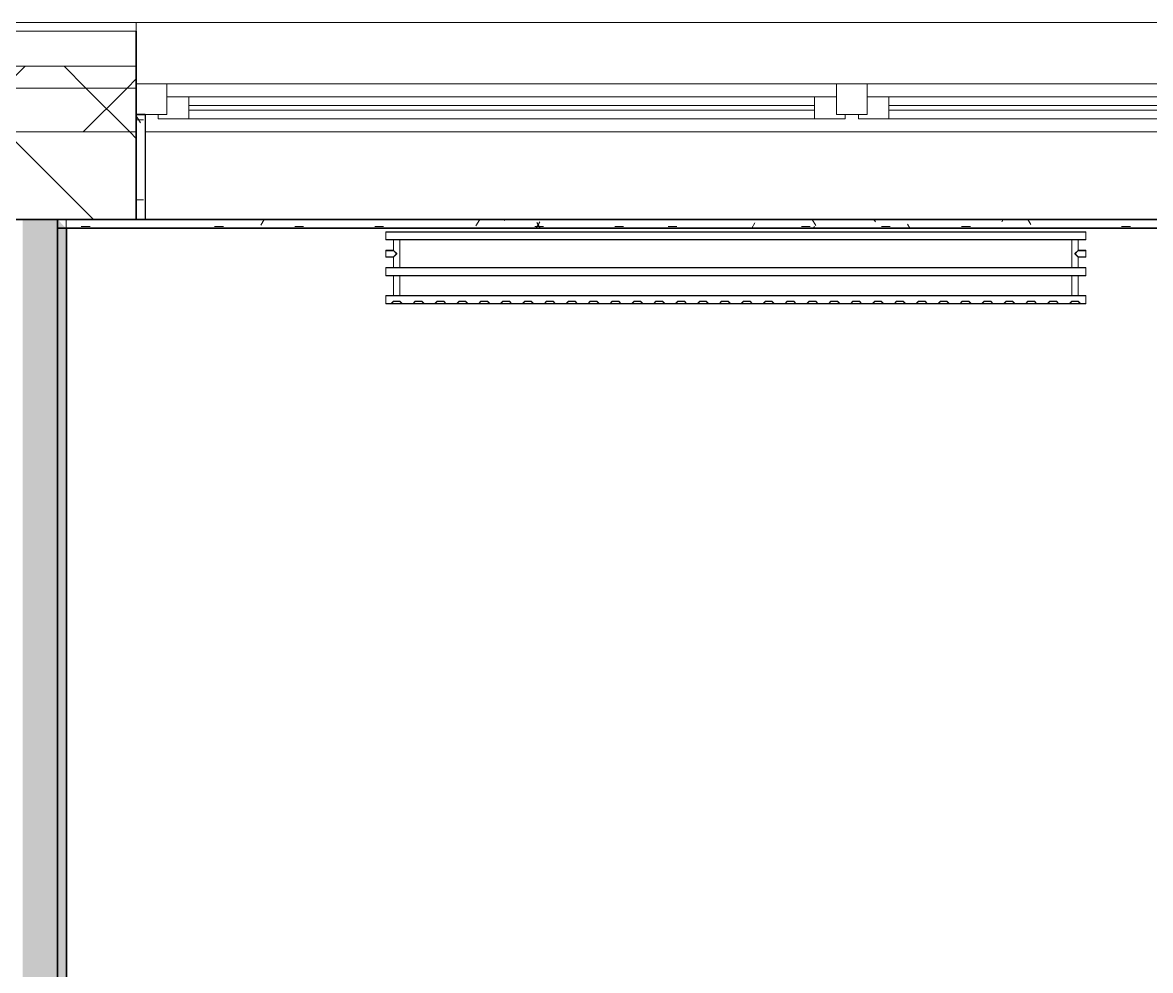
# Model space of a CAD drawing. Header units: millimetres. Extents: x 3914 to 443608, y -156176 to 78197.
# Drawn here: x 252554 to 255132, y -120794 to -118628 of the extents above; entities that cross this region are included whole.
import ezdxf

# ---------------------------------------------------------------- set-up
doc = ezdxf.new("R2010")
doc.units = ezdxf.units.MM
for name, color, linetype, lineweight in [('A-GLAZ', 7, 'Continuous', 9), ('A-GLAZ-1', 7, 'Continuous', 5), ('A-WALL', 7, 'Continuous', 5), ('A-WALL-1', 7, 'Continuous', 35), ('I-WALL', 7, 'Continuous', 5)]:
    doc.layers.add(name, color=color, linetype=linetype, lineweight=lineweight)
doc.layers.add('A-WALL-FNSH-1', color=9, linetype='Continuous', lineweight=5, true_color=0x808080)
doc.layers.add('M-EQPM-1', color=7, linetype='Continuous', lineweight=9, true_color=0xb2b2b2)
pattern_1 = [(45, (174964.42, -145977.62), (-141.42136, 141.42136), []), (135, (174964.42, -145977.62), (-141.42136, -141.42136), [])]
pattern_2 = [(0, (174964.42, -145977.62), (243.84, 60.96), [20.117, -162.763, 20.117, -162.763, -975.36]), (0, (174964.42, -145977.62), (243.84, 60.96), [-365.76, 20.117, -345.643, 20.117, -162.763, -426.72]), (0, (174964.42, -145977.62), (243.84, 60.96), [-914.4, 20.117, -101.803, 20.117, -284.683]), (120, (175055.86, -145947.14), (-174.71291, 180.691634), [20.117, -162.763, 20.117, -162.763, -975.36]), (120, (175055.86, -145947.14), (-174.71291, 180.691634), [-365.76, 20.117, -345.643, 20.117, -162.763, -426.72]), (120, (175055.86, -145947.14), (-174.71291, 180.691634), [-914.4, 20.117, -101.803, 20.117, -284.683]), (240, (175086.34, -145825.22), (-69.12709, -241.651634), [20.117, -162.763, 20.117, -162.763, -975.36]), (240, (175086.34, -145825.22), (-69.12709, -241.651634), [-365.76, 20.117, -345.643, 20.117, -162.763, -426.72]), (240, (175086.34, -145825.22), (-69.12709, -241.651634), [-914.4, 20.117, -101.803, 20.117, -284.683])]

# ---------------------------------------------------------------- blocks, each defined once
blk = doc.blocks.new('radiator_prado_classic_z_tip_30_po exemplyaru - Classic Z Тип 30-500-V456-Объем проектирования 2 этажа')
at = {"layer": 'M-EQPM-1'}
for p, q in [((0, 228), (0, 210)), ((1600, 228), (0, 228)), ((0, 210), (0, 228)), ((0, 228), (12.5, 228)), ((0, 210), (1600, 210)), ((17.8, 210), (0, 210)), ((12.5, 228), (37.5, 228)), ((37.5, 228), (12.5, 228)), ((12.5, 228), (37.5, 228)), ((12.5, 228), (17.5, 223)), ((12.5, 228), (17.5, 223)), ((32.5, 223), (17.5, 223)), ((17.5, 223), (32.5, 223)), ((17.5, 210), (17.5, 164)), ((17.5, 210), (17.5, 164)), ((17.8, 210), (17.5, 210)), ((17.5, 210), (17.8, 210)), ((17.8, 210), (17.5, 210)), ((17.5, 210), (21.3, 210)), ((32.2, 210), (17.8, 210)), ((17.8, 210), (32.2, 210)), ((32.2, 210), (17.8, 210)), ((21.3, 210), (32.5, 210)), ((32.5, 210), (32.2, 210)), ((32.2, 210), (32.5, 210)), ((32.5, 210), (32.2, 210)), ((1567.8, 210), (32.2, 210)), ((32.5, 223), (37.5, 228)), ((37.5, 228), (32.5, 223)), ((32.5, 164), (32.5, 210)), ((32.5, 164), (32.5, 210)), ((37.5, 228), (62.5, 228)), ((62.5, 228), (87.5, 228)), ((87.5, 228), (62.5, 228)), ((62.5, 228), (87.5, 228)), ((62.5, 228), (67.5, 223)), ((62.5, 228), (67.5, 223)), ((82.5, 223), (67.5, 223)), ((67.5, 223), (82.5, 223)), ((82.5, 223), (87.5, 228)), ((87.5, 228), (82.5, 223)), ((87.5, 228), (112.5, 228)), ((112.5, 228), (137.5, 228)), ((137.5, 228), (112.5, 228)), ((112.5, 228), (137.5, 228)), ((112.5, 228), (117.5, 223)), ((112.5, 228), (117.5, 223)), ((132.5, 223), (117.5, 223)), ((117.5, 223), (132.5, 223)), ((132.5, 223), (137.5, 228)), ((137.5, 228), (132.5, 223)), ((137.5, 228), (162.5, 228)), ((162.5, 228), (187.5, 228)), ((187.5, 228), (162.5, 228)), ((162.5, 228), (187.5, 228)), ((162.5, 228), (167.5, 223)), ((162.5, 228), (167.5, 223)), ((182.5, 223), (167.5, 223)), ((167.5, 223), (182.5, 223)), ((182.5, 223), (187.5, 228)), ((187.5, 228), (182.5, 223)), ((187.5, 228), (212.5, 228)), ((212.5, 228), (237.5, 228)), ((237.5, 228), (212.5, 228)), ((212.5, 228), (237.5, 228)), ((212.5, 228), (217.5, 223)), ((212.5, 228), (217.5, 223)), ((232.5, 223), (217.5, 223)), ((217.5, 223), (232.5, 223)), ((232.5, 223), (237.5, 228)), ((237.5, 228), (232.5, 223)), ((237.5, 228), (262.5, 228)), ((262.5, 228), (287.5, 228)), ((287.5, 228), (262.5, 228)), ((262.5, 228), (287.5, 228)), ((262.5, 228), (267.5, 223)), ((262.5, 228), (267.5, 223)), ((282.5, 223), (267.5, 223)), ((267.5, 223), (282.5, 223)), ((282.5, 223), (287.5, 228)), ((287.5, 228), (282.5, 223)), ((287.5, 228), (312.5, 228)), ((312.5, 228), (337.5, 228)), ((337.5, 228), (312.5, 228)), ((312.5, 228), (337.5, 228)), ((312.5, 228), (317.5, 223)), ((312.5, 228), (317.5, 223)), ((332.5, 223), (317.5, 223)), ((317.5, 223), (332.5, 223)), ((332.5, 223), (337.5, 228)), ((337.5, 228), (332.5, 223)), ((337.5, 228), (362.5, 228)), ((362.5, 228), (387.5, 228)), ((387.5, 228), (362.5, 228)), ((362.5, 228), (387.5, 228)), ((362.5, 228), (367.5, 223)), ((362.5, 228), (367.5, 223)), ((382.5, 223), (367.5, 223)), ((367.5, 223), (382.5, 223)), ((382.5, 223), (387.5, 228)), ((387.5, 228), (382.5, 223)), ((387.5, 228), (412.5, 228)), ((412.5, 228), (437.5, 228)), ((437.5, 228), (412.5, 228)), ((412.5, 228), (437.5, 228)), ((412.5, 228), (417.5, 223)), ((412.5, 228), (417.5, 223)), ((432.5, 223), (417.5, 223)), ((417.5, 223), (432.5, 223)), ((432.5, 223), (437.5, 228)), ((437.5, 228), (432.5, 223)), ((437.5, 228), (462.5, 228)), ((462.5, 228), (487.5, 228)), ((487.5, 228), (462.5, 228)), ((462.5, 228), (487.5, 228)), ((462.5, 228), (467.5, 223)), ((462.5, 228), (467.5, 223)), ((482.5, 223), (467.5, 223)), ((467.5, 223), (482.5, 223)), ((482.5, 223), (487.5, 228)), ((487.5, 228), (482.5, 223)), ((487.5, 228), (512.5, 228)), ((512.5, 228), (537.5, 228)), ((537.5, 228), (512.5, 228)), ((512.5, 228), (537.5, 228)), ((512.5, 228), (517.5, 223)), ((512.5, 228), (517.5, 223)), ((532.5, 223), (517.5, 223)), ((517.5, 223), (532.5, 223)), ((532.5, 223), (537.5, 228)), ((537.5, 228), (532.5, 223)), ((537.5, 228), (562.5, 228)), ((562.5, 228), (587.5, 228)), ((587.5, 228), (562.5, 228)), ((562.5, 228), (587.5, 228)), ((562.5, 228), (567.5, 223)), ((562.5, 228), (567.5, 223)), ((582.5, 223), (567.5, 223)), ((567.5, 223), (582.5, 223)), ((582.5, 223), (587.5, 228)), ((587.5, 228), (582.5, 223)), ((587.5, 228), (612.5, 228)), ((612.5, 228), (637.5, 228)), ((637.5, 228), (612.5, 228)), ((612.5, 228), (637.5, 228)), ((612.5, 228), (617.5, 223)), ((612.5, 228), (617.5, 223)), ((632.5, 223), (617.5, 223)), ((617.5, 223), (632.5, 223)), ((632.5, 223), (637.5, 228)), ((637.5, 228), (632.5, 223)), ((637.5, 228), (662.5, 228)), ((662.5, 228), (687.5, 228)), ((687.5, 228), (662.5, 228)), ((662.5, 228), (687.5, 228)), ((662.5, 228), (667.5, 223)), ((662.5, 228), (667.5, 223)), ((682.5, 223), (667.5, 223)), ((667.5, 223), (682.5, 223)), ((682.5, 223), (687.5, 228)), ((687.5, 228), (682.5, 223)), ((687.5, 228), (712.5, 228)), ((712.5, 228), (737.5, 228)), ((737.5, 228), (712.5, 228)), ((712.5, 228), (737.5, 228)), ((712.5, 228), (717.5, 223)), ((712.5, 228), (717.5, 223)), ((732.5, 223), (717.5, 223)), ((717.5, 223), (732.5, 223)), ((732.5, 223), (737.5, 228)), ((737.5, 228), (732.5, 223)), ((737.5, 228), (762.5, 228)), ((762.5, 228), (787.5, 228)), ((787.5, 228), (762.5, 228)), ((762.5, 228), (787.5, 228)), ((762.5, 228), (767.5, 223)), ((762.5, 228), (767.5, 223)), ((782.5, 223), (767.5, 223)), ((767.5, 223), (782.5, 223)), ((782.5, 223), (787.5, 228)), ((787.5, 228), (782.5, 223)), ((787.5, 228), (812.5, 228)), ((812.5, 228), (837.5, 228)), ((837.5, 228), (812.5, 228)), ((812.5, 228), (837.5, 228)), ((812.5, 228), (817.5, 223)), ((812.5, 228), (817.5, 223)), ((832.5, 223), (817.5, 223)), ((817.5, 223), (832.5, 223)), ((832.5, 223), (837.5, 228)), ((837.5, 228), (832.5, 223)), ((837.5, 228), (862.5, 228)), ((862.5, 228), (887.5, 228)), ((887.5, 228), (862.5, 228)), ((862.5, 228), (887.5, 228)), ((862.5, 228), (867.5, 223)), ((862.5, 228), (867.5, 223)), ((882.5, 223), (867.5, 223)), ((867.5, 223), (882.5, 223)), ((882.5, 223), (887.5, 228)), ((887.5, 228), (882.5, 223)), ((887.5, 228), (912.5, 228)), ((912.5, 228), (937.5, 228)), ((937.5, 228), (912.5, 228)), ((912.5, 228), (937.5, 228)), ((912.5, 228), (917.5, 223)), ((912.5, 228), (917.5, 223)), ((932.5, 223), (917.5, 223)), ((917.5, 223), (932.5, 223)), ((932.5, 223), (937.5, 228)), ((937.5, 228), (932.5, 223)), ((937.5, 228), (962.5, 228)), ((962.5, 228), (987.5, 228)), ((987.5, 228), (962.5, 228)), ((962.5, 228), (987.5, 228)), ((962.5, 228), (967.5, 223)), ((962.5, 228), (967.5, 223)), ((982.5, 223), (967.5, 223)), ((967.5, 223), (982.5, 223)), ((982.5, 223), (987.5, 228)), ((987.5, 228), (982.5, 223)), ((987.5, 228), (1012.5, 228)), ((1012.5, 228), (1037.5, 228)), ((1037.5, 228), (1012.5, 228)), ((1012.5, 228), (1037.5, 228)), ((1012.5, 228), (1017.5, 223)), ((1012.5, 228), (1017.5, 223)), ((1032.5, 223), (1017.5, 223)), ((1017.5, 223), (1032.5, 223)), ((1032.5, 223), (1037.5, 228)), ((1037.5, 228), (1032.5, 223)), ((1037.5, 228), (1062.5, 228)), ((1062.5, 228), (1087.5, 228)), ((1087.5, 228), (1062.5, 228)), ((1062.5, 228), (1087.5, 228)), ((1062.5, 228), (1067.5, 223)), ((1062.5, 228), (1067.5, 223)), ((1082.5, 223), (1067.5, 223)), ((1067.5, 223), (1082.5, 223)), ((1082.5, 223), (1087.5, 228)), ((1087.5, 228), (1082.5, 223)), ((1087.5, 228), (1112.5, 228)), ((1112.5, 228), (1137.5, 228)), ((1137.5, 228), (1112.5, 228)), ((1112.5, 228), (1137.5, 228)), ((1112.5, 228), (1117.5, 223)), ((1112.5, 228), (1117.5, 223)), ((1132.5, 223), (1117.5, 223)), ((1117.5, 223), (1132.5, 223)), ((1132.5, 223), (1137.5, 228)), ((1137.5, 228), (1132.5, 223)), ((1137.5, 228), (1162.5, 228)), ((1162.5, 228), (1187.5, 228)), ((1187.5, 228), (1162.5, 228)), ((1162.5, 228), (1187.5, 228)), ((1162.5, 228), (1167.5, 223)), ((1162.5, 228), (1167.5, 223)), ((1182.5, 223), (1167.5, 223)), ((1167.5, 223), (1182.5, 223)), ((1182.5, 223), (1187.5, 228)), ((1187.5, 228), (1182.5, 223)), ((1187.5, 228), (1212.5, 228)), ((1212.5, 228), (1237.5, 228)), ((1237.5, 228), (1212.5, 228)), ((1212.5, 228), (1237.5, 228)), ((1212.5, 228), (1217.5, 223)), ((1212.5, 228), (1217.5, 223)), ((1232.5, 223), (1217.5, 223)), ((1217.5, 223), (1232.5, 223)), ((1232.5, 223), (1237.5, 228)), ((1237.5, 228), (1232.5, 223)), ((1237.5, 228), (1262.5, 228)), ((1262.5, 228), (1287.5, 228)), ((1287.5, 228), (1262.5, 228)), ((1262.5, 228), (1287.5, 228)), ((1262.5, 228), (1267.5, 223)), ((1262.5, 228), (1267.5, 223)), ((1282.5, 223), (1267.5, 223)), ((1267.5, 223), (1282.5, 223)), ((1282.5, 223), (1287.5, 228)), ((1287.5, 228), (1282.5, 223)), ((1287.5, 228), (1312.5, 228)), ((1312.5, 228), (1337.5, 228)), ((1337.5, 228), (1312.5, 228)), ((1312.5, 228), (1337.5, 228)), ((1312.5, 228), (1317.5, 223)), ((1312.5, 228), (1317.5, 223)), ((1332.5, 223), (1317.5, 223)), ((1317.5, 223), (1332.5, 223)), ((1332.5, 223), (1337.5, 228)), ((1337.5, 228), (1332.5, 223)), ((1337.5, 228), (1362.5, 228)), ((1362.5, 228), (1387.5, 228)), ((1387.5, 228), (1362.5, 228)), ((1362.5, 228), (1387.5, 228)), ((1362.5, 228), (1367.5, 223)), ((1362.5, 228), (1367.5, 223)), ((1382.5, 223), (1367.5, 223)), ((1367.5, 223), (1382.5, 223)), ((1382.5, 223), (1387.5, 228)), ((1387.5, 228), (1382.5, 223)), ((1387.5, 228), (1412.5, 228)), ((1412.5, 228), (1437.5, 228)), ((1437.5, 228), (1412.5, 228)), ((1412.5, 228), (1437.5, 228)), ((1412.5, 228), (1417.5, 223)), ((1412.5, 228), (1417.5, 223)), ((1432.5, 223), (1417.5, 223)), ((1417.5, 223), (1432.5, 223)), ((1432.5, 223), (1437.5, 228)), ((1437.5, 228), (1432.5, 223)), ((1437.5, 228), (1462.5, 228)), ((1462.5, 228), (1487.5, 228)), ((1487.5, 228), (1462.5, 228)), ((1462.5, 228), (1487.5, 228)), ((1462.5, 228), (1467.5, 223)), ((1462.5, 228), (1467.5, 223)), ((1482.5, 223), (1467.5, 223)), ((1467.5, 223), (1482.5, 223)), ((1482.5, 223), (1487.5, 228)), ((1487.5, 228), (1482.5, 223)), ((1487.5, 228), (1512.5, 228)), ((1512.5, 228), (1537.5, 228)), ((1537.5, 228), (1512.5, 228)), ((1512.5, 228), (1537.5, 228)), ((1512.5, 228), (1517.5, 223)), ((1512.5, 228), (1517.5, 223)), ((1532.5, 223), (1517.5, 223)), ((1517.5, 223), (1532.5, 223)), ((1532.5, 223), (1537.5, 228)), ((1537.5, 228), (1532.5, 223)), ((1537.5, 228), (1562.5, 228)), ((1562.5, 228), (1587.5, 228)), ((1587.5, 228), (1562.5, 228)), ((1562.5, 228), (1587.5, 228)), ((1562.5, 228), (1567.5, 223)), ((1562.5, 228), (1567.5, 223)), ((1582.5, 223), (1567.5, 223)), ((1567.5, 223), (1582.5, 223)), ((1567.5, 210), (1567.5, 164)), ((1567.5, 210), (1567.5, 164)), ((1567.8, 210), (1567.5, 210)), ((1567.5, 210), (1568.5, 210)), ((1567.8, 210), (1567.5, 210)), ((1567.5, 210), (1567.8, 210)), ((1582.2, 210), (1567.8, 210)), ((1582.2, 210), (1567.8, 210)), ((1567.8, 210), (1582.2, 210)), ((1568.5, 210), (1582.5, 210)), ((1582.5, 210), (1582.2, 210)), ((1582.5, 210), (1582.2, 210)), ((1582.2, 210), (1582.5, 210)), ((1600, 210), (1582.2, 210)), ((1582.5, 223), (1587.5, 228)), ((1587.5, 228), (1582.5, 223)), ((1582.5, 164), (1582.5, 210)), ((1582.5, 164), (1582.5, 210)), ((1587.5, 228), (1600, 228)), ((1600, 210), (1600, 228)), ((1600, 228), (1600, 210)), ((1600, 164), (0, 164)), ((0, 164), (0, 146)), ((0, 146), (0, 164)), ((0, 164), (17.8, 164)), ((17.8, 164), (17.5, 164)), ((17.5, 164), (17.8, 164)), ((17.8, 164), (17.5, 164)), ((17.5, 164), (17.8, 164)), ((32.2, 164), (17.8, 164)), ((17.8, 164), (32.2, 164)), ((32.2, 164), (17.8, 164)), ((17.8, 164), (18.5, 164)), ((18.5, 164), (19.7, 164)), ((19.7, 164), (21.3, 164)), ((21.3, 164), (23.1, 164)), ((23.1, 164), (25, 164)), ((25, 164), (26.9, 164)), ((26.9, 164), (28.8, 164)), ((28.8, 164), (30.3, 164)), ((30.3, 164), (31.5, 164)), ((31.5, 164), (32.2, 164)), ((32.5, 164), (32.2, 164)), ((32.2, 164), (32.5, 164)), ((32.5, 164), (32.2, 164)), ((32.2, 164), (32.5, 164)), ((32.2, 164), (1567.8, 164)), ((1567.8, 164), (1567.5, 164)), ((1567.5, 164), (1576.9, 164)), ((1567.8, 164), (1567.5, 164)), ((1567.5, 164), (1567.8, 164)), ((1582.2, 164), (1567.8, 164)), ((1582.2, 164), (1567.8, 164)), ((1567.8, 164), (1582.2, 164)), ((1576.9, 164), (1582.5, 164)), ((1582.5, 164), (1582.2, 164)), ((1582.5, 164), (1582.2, 164)), ((1582.2, 164), (1582.5, 164)), ((1582.2, 164), (1600, 164)), ((1600, 146), (1600, 164)), ((1600, 164), (1600, 146)), ((0, 146), (1600, 146)), ((18.5, 146), (0, 146)), ((17.5, 146), (17.5, 121.5)), ((17.5, 146), (17.5, 121.5)), ((17.5, 146), (17.8, 146)), ((18.5, 146), (17.5, 146)), ((17.5, 146), (18.5, 146)), ((21.3, 146), (17.5, 146)), ((17.8, 146), (18.5, 146)), ((18.5, 146), (32.2, 146)), ((32.2, 146), (18.5, 146)), ((18.5, 146), (32.2, 146)), ((23.1, 146), (21.3, 146)), ((30.3, 146), (23.1, 146)), ((31.5, 146), (30.3, 146)), ((32.2, 146), (31.5, 146)), ((32.2, 146), (32.5, 146)), ((32.5, 146), (32.2, 146)), ((32.2, 146), (32.5, 146)), ((32.5, 146), (32.2, 146)), ((1567.8, 146), (32.2, 146)), ((32.5, 82), (32.5, 146)), ((32.5, 82), (32.5, 146)), ((1567.5, 146), (1567.5, 82)), ((1567.5, 146), (1567.5, 82)), ((1567.5, 146), (1567.8, 146)), ((1571.2, 146), (1567.5, 146)), ((1567.5, 146), (1567.8, 146)), ((1567.8, 146), (1567.5, 146)), ((1567.8, 146), (1581.5, 146)), ((1567.8, 146), (1578.7, 146)), ((1581.5, 146), (1567.8, 146)), ((1582.5, 146), (1571.2, 146)), ((1578.7, 146), (1581.5, 146)), ((1581.5, 146), (1582.5, 146)), ((1581.5, 146), (1582.5, 146)), ((1582.5, 146), (1581.5, 146)), ((1600, 146), (1581.5, 146)), ((1582.5, 121.5), (1582.5, 146)), ((1582.5, 121.5), (1582.5, 146)), ((17.5, 121.5), (0, 121.5)), ((17.5, 121.5), (0, 121.5)), ((0, 121.5), (0, 120.5)), ((0, 106.5), (0, 121.5)), ((0, 120.5), (0, 107.5)), ((0, 120.5), (0, 119.3)), ((0, 117.8), (0, 120.5)), ((0, 120.5), (0, 120.5)), ((0, 119.3), (0, 117.8)), ((0, 117.8), (0, 114)), ((0, 114), (0, 117.8)), ((0, 114), (0, 110.3)), ((0, 107.5), (0, 114)), ((0, 110.3), (0, 108.7)), ((0, 108.7), (0, 107.5)), ((0, 107.5), (0, 106.5)), ((0, 107.5), (0, 107.5)), ((0, 106.5), (17.5, 106.5)), ((0, 106.5), (17.5, 106.5)), ((17.5, 106.5), (17.5, 82)), ((17.5, 106.5), (17.5, 82)), ((1600, 121.5), (1582.5, 121.5)), ((1600, 121.5), (1582.5, 121.5)), ((1582.5, 82), (1582.5, 106.5)), ((1582.5, 106.5), (1600, 106.5)), ((1582.5, 82), (1582.5, 106.5)), ((1582.5, 106.5), (1600, 106.5)), ((1600, 121.5), (1600, 106.5)), ((1600, 120.5), (1600, 121.5)), ((1600, 121.5), (1600, 120.5)), ((1600, 120.5), (1600, 121.5)), ((1600, 107.5), (1600, 120.5)), ((1600, 120.5), (1600, 108.7)), ((1600, 107.5), (1600, 120.5)), ((1600, 108.7), (1600, 107.5)), ((1600, 106.5), (1600, 107.5)), ((1600, 107.5), (1600, 106.5)), ((1600, 106.5), (1600, 107.5)), ((1600, 82), (0, 82)), ((0, 82), (0, 64)), ((0, 64), (0, 82)), ((0, 82), (18.5, 82)), ((18.5, 82), (17.5, 82)), ((17.5, 82), (18.5, 82)), ((17.8, 82), (17.5, 82)), ((17.5, 82), (17.8, 82)), ((18.5, 82), (17.8, 82)), ((17.8, 82), (18.5, 82)), ((32.2, 82), (18.5, 82)), ((18.5, 82), (32.2, 82)), ((32.2, 82), (18.5, 82)), ((18.5, 82), (19.7, 82)), ((19.7, 82), (21.3, 82)), ((21.3, 82), (23.1, 82)), ((23.1, 82), (25, 82)), ((25, 82), (26.9, 82)), ((26.9, 82), (28.8, 82)), ((28.8, 82), (30.3, 82)), ((30.3, 82), (31.5, 82)), ((31.5, 82), (32.2, 82)), ((32.5, 82), (32.2, 82)), ((32.2, 82), (32.5, 82)), ((32.5, 82), (32.2, 82)), ((32.2, 82), (32.5, 82)), ((32.2, 82), (1567.8, 82)), ((1567.8, 82), (1567.5, 82)), ((1567.5, 82), (1567.8, 82)), ((1567.8, 82), (1567.5, 82)), ((1567.5, 82), (1567.8, 82)), ((1581.5, 82), (1567.8, 82)), ((1567.8, 82), (1581.5, 82)), ((1581.5, 82), (1567.8, 82)), ((1567.8, 82), (1581.5, 82)), ((1582.5, 82), (1581.5, 82)), ((1581.5, 82), (1582.5, 82)), ((1582.5, 82), (1581.5, 82)), ((1581.5, 82), (1582.5, 82)), ((1581.5, 82), (1600, 82)), ((1600, 64), (1600, 82)), ((1600, 82), (1600, 64)), ((1600, 64), (0, 64)), ((0, 64), (1600, 64))]:
    blk.add_line(p, q, dxfattribs=at)
for points, knots in [([(18.5, 120.5), (18.4, 120.6), (18.3, 120.7), (18.1, 120.9), (17.9, 121.1), (17.8, 121.2), (17.7, 121.3), (17.5, 121.5), (17.5, 121.5), (17.5, 121.5)], [0.7142857, 0.7142857, 0.7142857, 0.7142857, 0.75, 0.7857143, 0.8214286, 0.8571429, 0.8928571, 0.9285714, 1, 1, 1, 1]), ([(17.5, 121.5), (17.5, 121.5), (17.5, 121.5), (17.7, 121.3), (17.8, 121.2), (17.9, 121.1), (18.1, 120.9), (18.3, 120.7), (18.4, 120.6), (18.5, 120.5)], [0, 0, 0, 0, 0.0714286, 0.1071429, 0.1428571, 0.1785714, 0.2142857, 0.25, 0.2857143, 0.2857143, 0.2857143, 0.2857143]), ([(17.5, 121.5), (17.5, 121.5), (17.5, 121.5), (17.7, 121.3), (17.8, 121.2), (17.9, 121.1), (18.1, 120.9), (18.3, 120.7), (18.4, 120.6), (18.5, 120.5)], [0, 0, 0, 0, 0.0714286, 0.1071429, 0.1428571, 0.1785714, 0.2142857, 0.25, 0.2857143, 0.2857143, 0.2857143, 0.2857143]), ([(25, 114), (24.5, 114.5), (23.6, 115.4), (22.4, 116.6), (21.6, 117.4), (21.1, 117.9), (20.8, 118.2), (20.5, 118.5), (20.2, 118.8), (19.8, 119.1), (19.6, 119.4), (19.3, 119.7), (19, 120), (18.7, 120.3), (18.5, 120.5), (18.3, 120.7), (18.1, 120.9), (17.9, 121.1), (17.8, 121.2), (17.7, 121.3), (17.5, 121.5), (17.5, 121.5), (17.5, 121.5)], [0, 0, 0, 0, 0.142857, 0.285714, 0.357143, 0.392857, 0.428571, 0.464286, 0.5, 0.535714, 0.571429, 0.607143, 0.642857, 0.678571, 0.714286, 0.75, 0.785714, 0.821429, 0.857143, 0.892857, 0.928571, 1, 1, 1, 1]), ([(17.5, 106.5), (17.5, 106.5), (17.5, 106.5), (17.7, 106.7), (17.8, 106.8), (17.9, 106.9), (18.1, 107.1), (18.3, 107.3), (18.5, 107.5), (18.7, 107.7), (19, 108), (19.3, 108.3), (19.6, 108.6), (19.8, 108.9), (20.3, 109.3), (20.7, 109.7), (21.1, 110.1), (21.6, 110.6), (22.4, 111.4), (23.6, 112.6), (24.5, 113.5), (25, 114)], [0, 0, 0, 0, 0.071429, 0.107143, 0.142857, 0.178571, 0.214286, 0.25, 0.285714, 0.321429, 0.357143, 0.392857, 0.428571, 0.464286, 0.5, 0.571429, 0.607143, 0.642857, 0.714286, 0.857143, 1, 1, 1, 1]), ([(17.5, 106.5), (17.5, 106.5), (17.5, 106.5), (17.7, 106.7), (17.8, 106.8), (17.9, 106.9), (18.1, 107.1), (18.3, 107.3), (18.4, 107.4), (18.5, 107.5)], [0, 0, 0, 0, 0.0714286, 0.1071429, 0.1428571, 0.1785714, 0.2142857, 0.25, 0.2857143, 0.2857143, 0.2857143, 0.2857143]), ([(18.5, 107.5), (18.4, 107.4), (18.3, 107.3), (18.1, 107.1), (17.9, 106.9), (17.8, 106.8), (17.7, 106.7), (17.5, 106.5), (17.5, 106.5), (17.5, 106.5)], [0.7142857, 0.7142857, 0.7142857, 0.7142857, 0.75, 0.7857143, 0.8214286, 0.8571429, 0.8928571, 0.9285714, 1, 1, 1, 1]), ([(18.5, 107.5), (18.4, 107.4), (18.3, 107.3), (18.1, 107.1), (17.9, 106.9), (17.8, 106.8), (17.7, 106.7), (17.5, 106.5), (17.5, 106.5), (17.5, 106.5)], [0.7142857, 0.7142857, 0.7142857, 0.7142857, 0.75, 0.7857143, 0.8214286, 0.8571429, 0.8928571, 0.9285714, 1, 1, 1, 1]), ([(22.1, 116.9), (21.9, 117.1), (21.6, 117.4), (21.1, 117.9), (20.8, 118.2), (20.5, 118.5), (20.2, 118.8), (19.9, 119.2), (19.7, 119.3), (19.6, 119.4)], [0.2857143, 0.2857143, 0.2857143, 0.2857143, 0.3571429, 0.3928571, 0.4285714, 0.4642857, 0.5, 0.5357143, 0.5714286, 0.5714286, 0.5714286, 0.5714286]), ([(19.6, 119.4), (19.7, 119.3), (19.9, 119.2), (20.3, 118.7), (20.7, 118.3), (21.1, 117.9), (21.6, 117.4), (21.9, 117.1), (22.1, 116.9)], [0.4285714, 0.4285714, 0.4285714, 0.4285714, 0.4642857, 0.5, 0.5714286, 0.6071429, 0.6428571, 0.7142857, 0.7142857, 0.7142857, 0.7142857]), ([(19.6, 119.4), (19.7, 119.3), (19.8, 119.1), (20.3, 118.7), (20.7, 118.3), (21.1, 117.9), (21.6, 117.4), (21.9, 117.1), (22.1, 116.9)], [0.4285714, 0.4285714, 0.4285714, 0.4285714, 0.4642857, 0.5, 0.5714286, 0.6071429, 0.6428571, 0.7142857, 0.7142857, 0.7142857, 0.7142857]), ([(19.6, 108.6), (19.7, 108.7), (19.9, 108.8), (20.3, 109.3), (20.7, 109.7), (21.1, 110.1), (21.6, 110.6), (21.9, 110.9), (22.1, 111.1)], [0.4285714, 0.4285714, 0.4285714, 0.4285714, 0.4642857, 0.5, 0.5714286, 0.6071429, 0.6428571, 0.7142857, 0.7142857, 0.7142857, 0.7142857]), ([(22.1, 111.1), (21.9, 110.9), (21.6, 110.6), (21.1, 110.1), (20.8, 109.8), (20.5, 109.5), (20.2, 109.2), (19.9, 108.8), (19.7, 108.7), (19.6, 108.6)], [0.2857143, 0.2857143, 0.2857143, 0.2857143, 0.3571429, 0.3928571, 0.4285714, 0.4642857, 0.5, 0.5357143, 0.5714286, 0.5714286, 0.5714286, 0.5714286]), ([(22.1, 111.1), (21.9, 110.9), (21.6, 110.6), (21.1, 110.1), (20.8, 109.8), (20.5, 109.5), (20.2, 109.2), (19.8, 108.9), (19.7, 108.7), (19.6, 108.6)], [0.2857143, 0.2857143, 0.2857143, 0.2857143, 0.3571429, 0.3928571, 0.4285714, 0.4642857, 0.5, 0.5357143, 0.5714286, 0.5714286, 0.5714286, 0.5714286]), ([(1575, 114), (1575.5, 114.5), (1576.4, 115.4), (1577.6, 116.6), (1578.4, 117.4), (1578.9, 117.9), (1579.2, 118.2), (1579.5, 118.5), (1579.8, 118.8), (1580.1, 119.2), (1580.4, 119.4), (1580.7, 119.7), (1581, 120), (1581.3, 120.3), (1581.5, 120.5), (1581.7, 120.7), (1581.9, 120.9), (1582.1, 121.1), (1582.2, 121.2), (1582.3, 121.3), (1582.5, 121.5), (1582.5, 121.5), (1582.5, 121.5)], [0, 0, 0, 0, 0.142857, 0.285714, 0.357143, 0.392857, 0.428571, 0.464286, 0.5, 0.535714, 0.571429, 0.607143, 0.642857, 0.678571, 0.714286, 0.75, 0.785714, 0.821429, 0.857143, 0.892857, 0.928571, 1, 1, 1, 1]), ([(1582.5, 106.5), (1582.5, 106.5), (1582.5, 106.5), (1582.3, 106.7), (1582.2, 106.8), (1582.1, 106.9), (1581.9, 107.1), (1581.7, 107.3), (1581.5, 107.5), (1581.3, 107.7), (1581, 108), (1580.7, 108.3), (1580.4, 108.6), (1580.1, 108.8), (1579.7, 109.3), (1579.3, 109.7), (1578.9, 110.1), (1578.4, 110.6), (1577.6, 111.4), (1576.4, 112.6), (1575.5, 113.5), (1575, 114)], [0, 0, 0, 0, 0.071429, 0.107143, 0.142857, 0.178571, 0.214286, 0.25, 0.285714, 0.321429, 0.357143, 0.392857, 0.428571, 0.464286, 0.5, 0.571429, 0.607143, 0.642857, 0.714286, 0.857143, 1, 1, 1, 1]), ([(1580.4, 119.4), (1580.3, 119.3), (1580.1, 119.2), (1579.7, 118.7), (1579.3, 118.3), (1578.9, 117.9), (1578.4, 117.4), (1578.1, 117.1), (1577.9, 116.9)], [0.4285714, 0.4285714, 0.4285714, 0.4285714, 0.4642857, 0.5, 0.5714286, 0.6071429, 0.6428571, 0.7142857, 0.7142857, 0.7142857, 0.7142857]), ([(1580.4, 119.4), (1580.3, 119.3), (1580.1, 119.2), (1579.7, 118.7), (1579.3, 118.3), (1578.9, 117.9), (1578.4, 117.4), (1578.1, 117.1), (1577.9, 116.9)], [0.4285714, 0.4285714, 0.4285714, 0.4285714, 0.4642857, 0.5, 0.5714286, 0.6071429, 0.6428571, 0.7142857, 0.7142857, 0.7142857, 0.7142857]), ([(1577.9, 116.9), (1578.1, 117.1), (1578.4, 117.4), (1578.9, 117.9), (1579.2, 118.2), (1579.5, 118.5), (1579.8, 118.8), (1580.1, 119.2), (1580.3, 119.3), (1580.4, 119.4)], [0.2857143, 0.2857143, 0.2857143, 0.2857143, 0.3571429, 0.3928571, 0.4285714, 0.4642857, 0.5, 0.5357143, 0.5714286, 0.5714286, 0.5714286, 0.5714286]), ([(1577.9, 111.1), (1578.1, 110.9), (1578.4, 110.6), (1578.9, 110.1), (1579.2, 109.8), (1579.5, 109.5), (1579.8, 109.2), (1580.1, 108.8), (1580.3, 108.7), (1580.4, 108.6)], [0.2857143, 0.2857143, 0.2857143, 0.2857143, 0.3571429, 0.3928571, 0.4285714, 0.4642857, 0.5, 0.5357143, 0.5714286, 0.5714286, 0.5714286, 0.5714286]), ([(1577.9, 111.1), (1578.1, 110.9), (1578.4, 110.6), (1578.9, 110.1), (1579.2, 109.8), (1579.5, 109.5), (1579.8, 109.2), (1580.1, 108.8), (1580.3, 108.7), (1580.4, 108.6)], [0.2857143, 0.2857143, 0.2857143, 0.2857143, 0.3571429, 0.3928571, 0.4285714, 0.4642857, 0.5, 0.5357143, 0.5714286, 0.5714286, 0.5714286, 0.5714286]), ([(1580.4, 108.6), (1580.3, 108.7), (1580.1, 108.8), (1579.7, 109.3), (1579.3, 109.7), (1578.9, 110.1), (1578.4, 110.6), (1578.1, 110.9), (1577.9, 111.1)], [0.4285714, 0.4285714, 0.4285714, 0.4285714, 0.4642857, 0.5, 0.5714286, 0.6071429, 0.6428571, 0.7142857, 0.7142857, 0.7142857, 0.7142857]), ([(1582.5, 121.5), (1582.5, 121.5), (1582.5, 121.5), (1582.3, 121.3), (1582.2, 121.2), (1582.1, 121.1), (1581.9, 120.9), (1581.7, 120.7), (1581.6, 120.6), (1581.5, 120.5)], [0, 0, 0, 0, 0.0714286, 0.1071429, 0.1428571, 0.1785714, 0.2142857, 0.25, 0.2857143, 0.2857143, 0.2857143, 0.2857143]), ([(1582.5, 121.5), (1582.5, 121.5), (1582.5, 121.5), (1582.3, 121.3), (1582.2, 121.2), (1582.1, 121.1), (1581.9, 120.9), (1581.7, 120.7), (1581.6, 120.6), (1581.5, 120.5)], [0, 0, 0, 0, 0.0714286, 0.1071429, 0.1428571, 0.1785714, 0.2142857, 0.25, 0.2857143, 0.2857143, 0.2857143, 0.2857143]), ([(1581.5, 120.5), (1581.6, 120.6), (1581.7, 120.7), (1581.9, 120.9), (1582.1, 121.1), (1582.2, 121.2), (1582.3, 121.3), (1582.5, 121.5), (1582.5, 121.5), (1582.5, 121.5)], [0.7142857, 0.7142857, 0.7142857, 0.7142857, 0.75, 0.7857143, 0.8214286, 0.8571429, 0.8928571, 0.9285714, 1, 1, 1, 1]), ([(1581.5, 107.5), (1581.6, 107.4), (1581.7, 107.3), (1581.9, 107.1), (1582.1, 106.9), (1582.2, 106.8), (1582.3, 106.7), (1582.5, 106.5), (1582.5, 106.5), (1582.5, 106.5)], [0.7142857, 0.7142857, 0.7142857, 0.7142857, 0.75, 0.7857143, 0.8214286, 0.8571429, 0.8928571, 0.9285714, 1, 1, 1, 1]), ([(1581.5, 107.5), (1581.6, 107.4), (1581.7, 107.3), (1581.9, 107.1), (1582.1, 106.9), (1582.2, 106.8), (1582.3, 106.7), (1582.5, 106.5), (1582.5, 106.5), (1582.5, 106.5)], [0.7142857, 0.7142857, 0.7142857, 0.7142857, 0.75, 0.7857143, 0.8214286, 0.8571429, 0.8928571, 0.9285714, 1, 1, 1, 1]), ([(1582.5, 106.5), (1582.5, 106.5), (1582.5, 106.5), (1582.3, 106.7), (1582.2, 106.8), (1582.1, 106.9), (1581.9, 107.1), (1581.7, 107.3), (1581.6, 107.4), (1581.5, 107.5)], [0, 0, 0, 0, 0.0714286, 0.1071429, 0.1428571, 0.1785714, 0.2142857, 0.25, 0.2857143, 0.2857143, 0.2857143, 0.2857143])]:
    blk.add_open_spline(points, degree=3, knots=knots, dxfattribs=at)
for points in [[(19.6, 119.4), (19.5, 119.5), (19.3, 119.7), (19, 120), (18.7, 120.3), (18.6, 120.4), (18.5, 120.5)], [(18.5, 120.5), (18.6, 120.4), (18.7, 120.3), (19, 120), (19.3, 119.7), (19.5, 119.5), (19.6, 119.4)], [(18.5, 120.5), (18.6, 120.4), (18.7, 120.3), (19, 120), (19.3, 119.7), (19.5, 119.5), (19.6, 119.4)], [(18.5, 107.5), (18.6, 107.6), (18.7, 107.7), (19, 108), (19.3, 108.3), (19.5, 108.5), (19.6, 108.6)], [(19.6, 108.6), (19.5, 108.5), (19.3, 108.3), (19, 108), (18.7, 107.7), (18.6, 107.6), (18.5, 107.5)], [(19.6, 108.6), (19.5, 108.5), (19.3, 108.3), (19, 108), (18.7, 107.7), (18.6, 107.6), (18.5, 107.5)], [(25, 114), (24.5, 114.5), (23.6, 115.4), (22.6, 116.4), (22.1, 116.9)], [(22.1, 116.9), (22.6, 116.4), (23.6, 115.4), (24.5, 114.5), (25, 114)], [(22.1, 116.9), (22.6, 116.4), (23.1, 115.9), (23.6, 115.4)], [(22.1, 111.1), (22.6, 111.6), (23.6, 112.6), (24.5, 113.5), (25, 114)], [(25, 114), (24.5, 113.5), (23.6, 112.6), (22.6, 111.6), (22.1, 111.1)], [(25, 114), (24.5, 113.5), (23.6, 112.6), (22.6, 111.6), (22.1, 111.1)], [(23.6, 115.4), (24, 115), (24.5, 114.5), (25, 114)], [(1577.9, 116.9), (1577.4, 116.4), (1576.4, 115.4), (1575.5, 114.5), (1575, 114)], [(1576.4, 115.4), (1576, 115), (1575.5, 114.5), (1575, 114)], [(1575, 114), (1575.5, 114.5), (1576, 115), (1576.4, 115.4)], [(1575, 114), (1575.5, 113.5), (1576.4, 112.6), (1577.4, 111.6), (1577.9, 111.1)], [(1575, 114), (1575.5, 113.5), (1576.4, 112.6), (1577.4, 111.6), (1577.9, 111.1)], [(1577.9, 111.1), (1577.4, 111.6), (1576.4, 112.6), (1575.5, 113.5), (1575, 114)], [(1577.9, 116.9), (1577.4, 116.4), (1576.9, 115.9), (1576.4, 115.4)], [(1576.4, 115.4), (1576.9, 115.9), (1577.4, 116.4), (1577.9, 116.9)], [(1581.5, 120.5), (1581.4, 120.4), (1581.3, 120.3), (1581, 120), (1580.7, 119.7), (1580.5, 119.5), (1580.4, 119.4)], [(1581.5, 120.5), (1581.4, 120.4), (1581.3, 120.3), (1581, 120), (1580.7, 119.7), (1580.5, 119.5), (1580.4, 119.4)], [(1580.4, 119.4), (1580.5, 119.5), (1580.7, 119.7), (1581, 120), (1581.3, 120.3), (1581.4, 120.4), (1581.5, 120.5)], [(1580.4, 108.6), (1580.5, 108.5), (1580.7, 108.3), (1581, 108), (1581.3, 107.7), (1581.4, 107.6), (1581.5, 107.5)], [(1580.4, 108.6), (1580.5, 108.5), (1580.7, 108.3), (1581, 108), (1581.3, 107.7), (1581.4, 107.6), (1581.5, 107.5)], [(1581.5, 107.5), (1581.4, 107.6), (1581.3, 107.7), (1581, 108), (1580.7, 108.3), (1580.5, 108.5), (1580.4, 108.6)]]:
    blk.add_open_spline(points, degree=3, dxfattribs=at)
blk = doc.blocks.new('120_Окно_СКБ_2Ст - 120_Окно_СКБ_2Ст 2500х2500 _мал створка справа_-23206729-Объем проектирования 2 этажа')
at = {"layer": 'A-GLAZ'}
for p, q in [((-1250, -75), (-1250, -5)), ((-1250, -5), (-1180, -5)), ((-1180, -5), (-1180, -75)), ((350, -75), (350, -5)), ((350, -5), (420, -5)), ((420, -5), (420, -75)), ((1180, -75), (1180, -5)), ((1180, -5), (1250, -5)), ((1250, -5), (1250, -75)), ((350, -35), (-1180, -35)), ((-1180, -35), (-1180, -75)), ((-1130, -85), (-1130, -35)), ((300, -85), (300, -35)), ((350, -75), (350, -35)), ((1180, -35), (420, -35)), ((420, -35), (420, -75)), ((470, -85), (470, -35)), ((1130, -85), (1130, -35)), ((1180, -75), (1180, -35)), ((-1180, -75), (-1250, -75)), ((-1180, -75), (-1200, -75)), ((-1200, -75), (-1200, -85)), ((420, -75), (350, -75)), ((370, -75), (350, -75)), ((370, -85), (370, -75)), ((420, -75), (400, -75)), ((400, -75), (400, -85)), ((1250, -75), (1180, -75)), ((1200, -75), (1180, -75)), ((1200, -85), (1200, -75)), ((-1200, -85), (370, -85)), ((370, -85), (-1200, -85)), ((400, -85), (1200, -85)), ((1200, -85), (400, -85))]:
    blk.add_line(p, q, dxfattribs=at)
at = {"layer": 'A-GLAZ-1'}
for p, q in [((1250, -5), (-1250, -5)), ((-1230, -75), (-1200, -75)), ((-1130, -55), (300, -55)), ((300, -65), (-1130, -65)), ((370, -75), (400, -75)), ((470, -55), (1130, -55)), ((1130, -65), (470, -65)), ((1200, -75), (1230, -75))]:
    blk.add_line(p, q, dxfattribs=at)

msp = doc.modelspace()

# ---------------------------------------------------------------- hatches: boundary and pattern name
at = {"layer": 'A-WALL'}
h = msp.add_hatch(dxfattribs=at)
h.set_pattern_fill('FP_24', color=256, style=0, pattern_type=2)
h.set_pattern_definition(pattern_1)
h.paths.add_polyline_path([(259275.1, -118777.6), (268124.4, -118777.6), (268124.4, -118727.6), (255314.4, -118727.6), (255314.4, -118777.6), (259164.4, -118777.6)])
h.paths.add_polyline_path([(252654.4, -118777.6), (252814.4, -118777.6), (252814.4, -118727.6), (251304.4, -118727.6), (251304.4, -118777.6), (252634.4, -118777.6)])
h.paths.add_polyline_path([(248473.4, -118777.6), (249204.4, -118777.6), (249204.4, -118727.6), (243824.4, -118727.6), (243824.4, -118777.6), (248072.7, -118777.6)])
h.paths.add_polyline_path([(240224.4, -118777.6), (240224.4, -118727.6), (239144.4, -118727.6), (239144.4, -118777.6), (240122.6, -118777.6)])
h.paths.add_polyline_path([(241124.4, -118777.6), (242924.4, -118777.6), (242924.4, -118727.6), (241124.4, -118727.6)])
h.paths.add_polyline_path([(236004.4, -118777.6), (236004.4, -118727.6), (234824.4, -118727.6), (234824.4, -118777.6), (235786.2, -118777.6)])
h.paths.add_polyline_path([(229745.4, -118777.6), (229974.3, -118777.6), (229974.3, -118727.6), (228824.6, -118727.6), (228824.6, -118777.6), (229744.4, -118777.6)])
h.paths.add_polyline_path([(230874.3, -118777.6), (232124.4, -118777.6), (232124.4, -118727.6), (230874.3, -118727.6)])
h.paths.add_polyline_path([(225667.9, -118777.6), (225724.6, -118777.6), (225724.6, -118727.6), (224624.7, -118727.6), (224624.7, -118777.6), (225329.2, -118777.6)])
h.paths.add_polyline_path([(223724.4, -118777.6), (223724.7, -118777.6), (223724.4, -118727.6), (222471.4, -118727.6), (222471.4, -118777.6), (223499.7, -118777.6)])
h.paths.add_polyline_path([(219163.3, -118777.6), (219371.4, -118777.6), (219371.4, -118727.6), (216974.4, -118727.6), (216974.4, -118777.6), (217745.4, -118777.6)])
h = msp.add_hatch(dxfattribs=at)
h.set_pattern_fill('FP_24', color=256, style=0, pattern_type=2)
h.set_pattern_definition(pattern_1)
h.paths.add_polyline_path([(267586.5, -118877.6), (268024.4, -118877.6), (268024.4, -118777.6), (255314.4, -118777.6), (255314.4, -118877.6), (266863.8, -118877.6)])
h.paths.add_polyline_path([(252214.4, -118877.6), (252814.4, -118877.6), (252814.4, -118777.6), (251304.4, -118777.6), (251304.4, -118877.6), (251714.4, -118877.6)])
h.paths.add_polyline_path([(235124.4, -118877.6), (236004.4, -118877.6), (236004.4, -118777.6), (234824.4, -118777.6), (234824.4, -118877.6), (235104.4, -118877.6)])
h.paths.add_polyline_path([(231824.9, -118877.6), (232124.4, -118877.6), (232124.4, -118777.6), (230874.3, -118777.6), (230874.3, -118877.6), (231449.8, -118877.6)])
h.paths.add_polyline_path([(239144.4, -118877.6), (240224.4, -118877.6), (240224.4, -118777.6), (239144.4, -118777.6), (239144.4, -118807.6)])
h.paths.add_polyline_path([(241124.4, -118877.6), (242924.4, -118877.6), (242924.4, -118777.6), (241124.4, -118777.6), (241124.4, -118876.8)])
h.paths.add_polyline_path([(229974.3, -118877.6), (229974.3, -118777.6), (228824.6, -118777.6), (228824.6, -118877.6), (229745.4, -118877.6)])
h.paths.add_polyline_path([(217124.4, -118877.6), (219371.4, -118877.6), (219371.4, -118777.6), (217024.4, -118777.6), (217024.4, -118877.6)])
h.paths.add_polyline_path([(222471.4, -118877.6), (223724.7, -118877.6), (223724.4, -118777.6), (222471.4, -118777.6), (222471.4, -118837.6)])
h.paths.add_polyline_path([(249004.4, -118877.6), (249204.4, -118877.6), (249204.4, -118777.6), (243824.4, -118777.6), (243824.4, -118877.6), (248795.4, -118877.6)])
h.paths.add_polyline_path([(224624.7, -118877.6), (225724.6, -118877.6), (225724.6, -118777.6), (224624.7, -118777.6)])
at = {"layer": 'I-WALL'}
h = msp.add_hatch(dxfattribs=at)
h.set_pattern_fill('FP_191', color=256, style=0, pattern_type=2)
h.set_pattern_definition(pattern_2)
h.paths.add_polyline_path([(252834.4, -119077.6), (252834.4, -118837.6), (252814.4, -118837.6), (252814.4, -119077.6)])
h = msp.add_hatch(dxfattribs=at)
h.set_pattern_fill('FP_23', color=256, style=0, pattern_type=2)
h.set_pattern_definition([(135, (174964.42, -145977.62), (-141.42136, -141.42136), [])])
h.paths.add_polyline_path([(247861.7, -119077.6), (248504.4, -119077.6), (248504.4, -118877.6), (245774.4, -118877.6), (245774.4, -119077.6), (247711.3, -119077.6)])
h.paths.add_polyline_path([(234824.4, -119077.6), (235124.4, -119077.6), (235124.4, -118877.6), (234824.4, -118877.6), (234824.4, -119076.7)])
h.paths.add_polyline_path([(231449.8, -119077.6), (232124.4, -119077.6), (232124.4, -118877.6), (230874.3, -118877.6), (230874.3, -119077.6)])
h.paths.add_polyline_path([(259034.1, -119077.6), (259164.4, -119077.6), (259164.4, -118877.6), (256114.4, -118877.6), (256114.4, -119077.6), (258989.8, -119077.6)])
h.paths.add_polyline_path([(235745.4, -119077.6), (236024.4, -119077.6), (236024.4, -118877.6), (235724.4, -118877.6), (235724.4, -119077.6), (235744.4, -119077.6)])
h.paths.add_polyline_path([(239124.4, -119077.6), (240224.4, -119077.6), (240224.4, -118877.6), (239124.4, -118877.6), (239124.4, -118958.9)])
h.paths.add_polyline_path([(241724.4, -119077.6), (242924.4, -119077.6), (242924.4, -118877.6), (241724.4, -118877.6)])
h.paths.add_polyline_path([(243824.4, -119077.6), (245274.4, -119077.6), (245274.4, -118877.6), (243824.4, -118877.6), (243824.4, -118945.6)])
h.paths.add_polyline_path([(255593.4, -119077.6), (255614.4, -119077.6), (255614.4, -118877.6), (255314.4, -118877.6), (255314.4, -119077.6)])
h.paths.add_polyline_path([(229744.4, -119077.6), (229974.3, -119077.6), (229974.3, -118877.6), (229724.4, -118877.6), (229724.4, -119077.6)])
h.paths.add_polyline_path([(252634.4, -119077.6), (252814.4, -119077.6), (252814.4, -118877.6), (252214.4, -118877.6), (252214.4, -119077.6), (252554.4, -119077.6)])
h.paths.add_polyline_path([(225667.9, -119077.6), (225724.6, -119077.6), (225724.6, -118877.6), (225329.2, -118877.6), (225329.2, -119077.6)])
h.paths.add_polyline_path([(251714.4, -119077.6), (251714.4, -118877.6), (251304.4, -118877.6), (251304.4, -119077.6), (251686.3, -119077.6)])
h.paths.add_polyline_path([(228824.6, -119077.6), (229124.4, -119077.6), (229124.4, -118877.6), (228824.6, -118877.6), (228824.6, -118961.8)])
h.paths.add_polyline_path([(249204.4, -119077.6), (249204.4, -118877.6), (249004.4, -118877.6), (249004.4, -119077.6), (249024.4, -119077.6)])
h = msp.add_hatch(dxfattribs=at)
h.set_pattern_fill('FP_41', color=256, style=0, pattern_type=2)
h.set_pattern_definition([(135, (174964.42, -145977.62), (-150.8683, -150.8683), [213.36, -35.56, 7.112, -35.56]), (135, (174964.42, -145826.85), (-150.8683, -150.8683), []), (50, (174964.42, -145977.62), (255.05767, -22.3145), [26.67, -293.37]), (355, (174964.42, -145977.62), (-49.3404, 267.4791), [21.336, -234.696]), (100.451, (174985.68, -145979.48), (205.7195, 245.16356), [22.666, -249.326]), (46.184, (174964.42, -145906.5), (379.511, -58.86), [40.005, -440.055]), (96.636, (174996.05, -145911.4), (332.3634, 346.3991), [33.999, -373.989]), (351.184, (174964.42, -145906.5), (332.3669, 346.3953), [32.004, -352.044]), (21, (174999.98, -145924.28), (212.26017, -143.1711), [26.67, -293.37]), (326, (174999.98, -145924.28), (86.5224, 257.8632), [21.336, -234.696]), (71.451, (175017.67, -145936.2), (298.78395, 114.6901), [22.666, -249.326]), (37.5, (174964.42, -145977.62), (4.32385, 118.37751), [6.706, -225.146, 6.706, -231.546, -235.585]), (37.5, (174964.42, -145977.62), (4.32385, 118.37751), [-470.103, 6.706, -228.879]), (7.5, (174964.42, -145977.62), (93.54758, 140.2533), [6.706, -129.134, 6.706, -219.812, -89.789]), (7.5, (174964.42, -145977.62), (93.54758, 140.2533), [-362.356, 6.706, -83.083]), (327.5, (174885.12, -145977.62), (189.82734, -8.02019), [6.706, -82.194, 6.706, -270.662, -368.046]), (327.5, (174885.12, -145977.62), (189.82734, -8.02019), [-366.268, 6.706, -361.34]), (317.5, (174849.56, -145977.62), (207.38114, 35.59764), [6.706, -108.864, 6.706, -177.495, -261.366]), (317.5, (174849.56, -145977.62), (207.38114, 35.59764), [-299.771, 6.706, -254.66])])
h.paths.add_polyline_path([(252554.5, -127177.6), (252634.4, -127177.6), (252634.4, -119077.6), (252554.4, -119077.6), (252554.4, -127177.6)])
h = msp.add_hatch(dxfattribs=at)
h.set_pattern_fill('FP_191', color=256, style=0, pattern_type=2)
h.set_pattern_definition(pattern_2)
h.paths.add_polyline_path([(253854.5, -119097.6), (255594.4, -119097.6), (255593.4, -119077.6), (252634.4, -119077.6), (252654.4, -119097.6), (253493.2, -119097.6)])
h = msp.add_hatch(dxfattribs=at)
h.set_pattern_fill('FP_191', color=256, style=0, pattern_type=2)
h.set_pattern_definition(pattern_2)
h.paths.add_polyline_path([(252654.4, -127177.6), (252652.9, -119097), (252634.4, -119077.6), (252634.4, -127177.6)])

# ---------------------------------------------------------------- linework, layer by layer
at = {"layer": 'A-WALL'}
for p, q in [((252814.4, -118627.6), (255314.4, -118627.6)), ((252814.4, -118647.6), (251304.4, -118647.6)), ((252814.4, -118727.6), (251304.4, -118727.6)), ((252814.4, -118777.6), (251304.4, -118777.6)), ((252214.4, -118877.6), (252814.4, -118877.6)), ((252654.4, -119077.6), (252654.4, -127157.6))]:
    msp.add_line(p, q, dxfattribs=at)
at = {"layer": 'A-WALL-1'}
for p, q in [((252814.4, -118647.6), (252814.4, -119077.6)), ((252834.4, -118837.6), (252814.4, -118837.6)), ((255614.4, -119077.6), (252214.4, -119077.6)), ((252634.4, -127177.6), (252634.4, -119077.6)), ((252814.4, -119077.6), (252834.4, -119077.6)), ((252834.4, -119077.6), (252834.4, -119077.6)), ((252634.4, -119097.6), (255594.4, -119097.6))]:
    msp.add_line(p, q, dxfattribs=at)
at = {"layer": 'A-WALL-FNSH-1'}
for p, q in [((252814.4, -118627.6), (251304.4, -118627.6)), ((252814.4, -118647.6), (252814.4, -118627.6)), ((252835.4, -118837.6), (252834.4, -118837.6)), ((252834.4, -118837.6), (252834.4, -119077.6)), ((252835.4, -119077.6), (252835.4, -118837.6)), ((252655.4, -119098.6), (255593.4, -119098.6)), ((252655.4, -127156.6), (252655.4, -119098.6))]:
    msp.add_line(p, q, dxfattribs=at)
at = {"layer": 'I-WALL'}
msp.add_line((252834.4, -118877.6), (255294.4, -118877.6), dxfattribs=at)

# ---------------------------------------------------------------- block references
at = {"layer": 'A-GLAZ', "color": 3}
msp.add_blockref('120_Окно_СКБ_2Ст - 120_Окно_СКБ_2Ст 2500х2500 _мал створка справа_-23206729-Объем проектирования 2 этажа', (254064.4, -118762.6), dxfattribs=at)
at = {"layer": 'M-EQPM-1', "rotation": 180}
for p in [(254984.4, -119041.7), (254984.4, -119042.6)]:
    msp.add_blockref('radiator_prado_classic_z_tip_30_po exemplyaru - Classic Z Тип 30-500-V456-Объем проектирования 2 этажа', p, dxfattribs=at)

doc.saveas('drawing.dxf')
